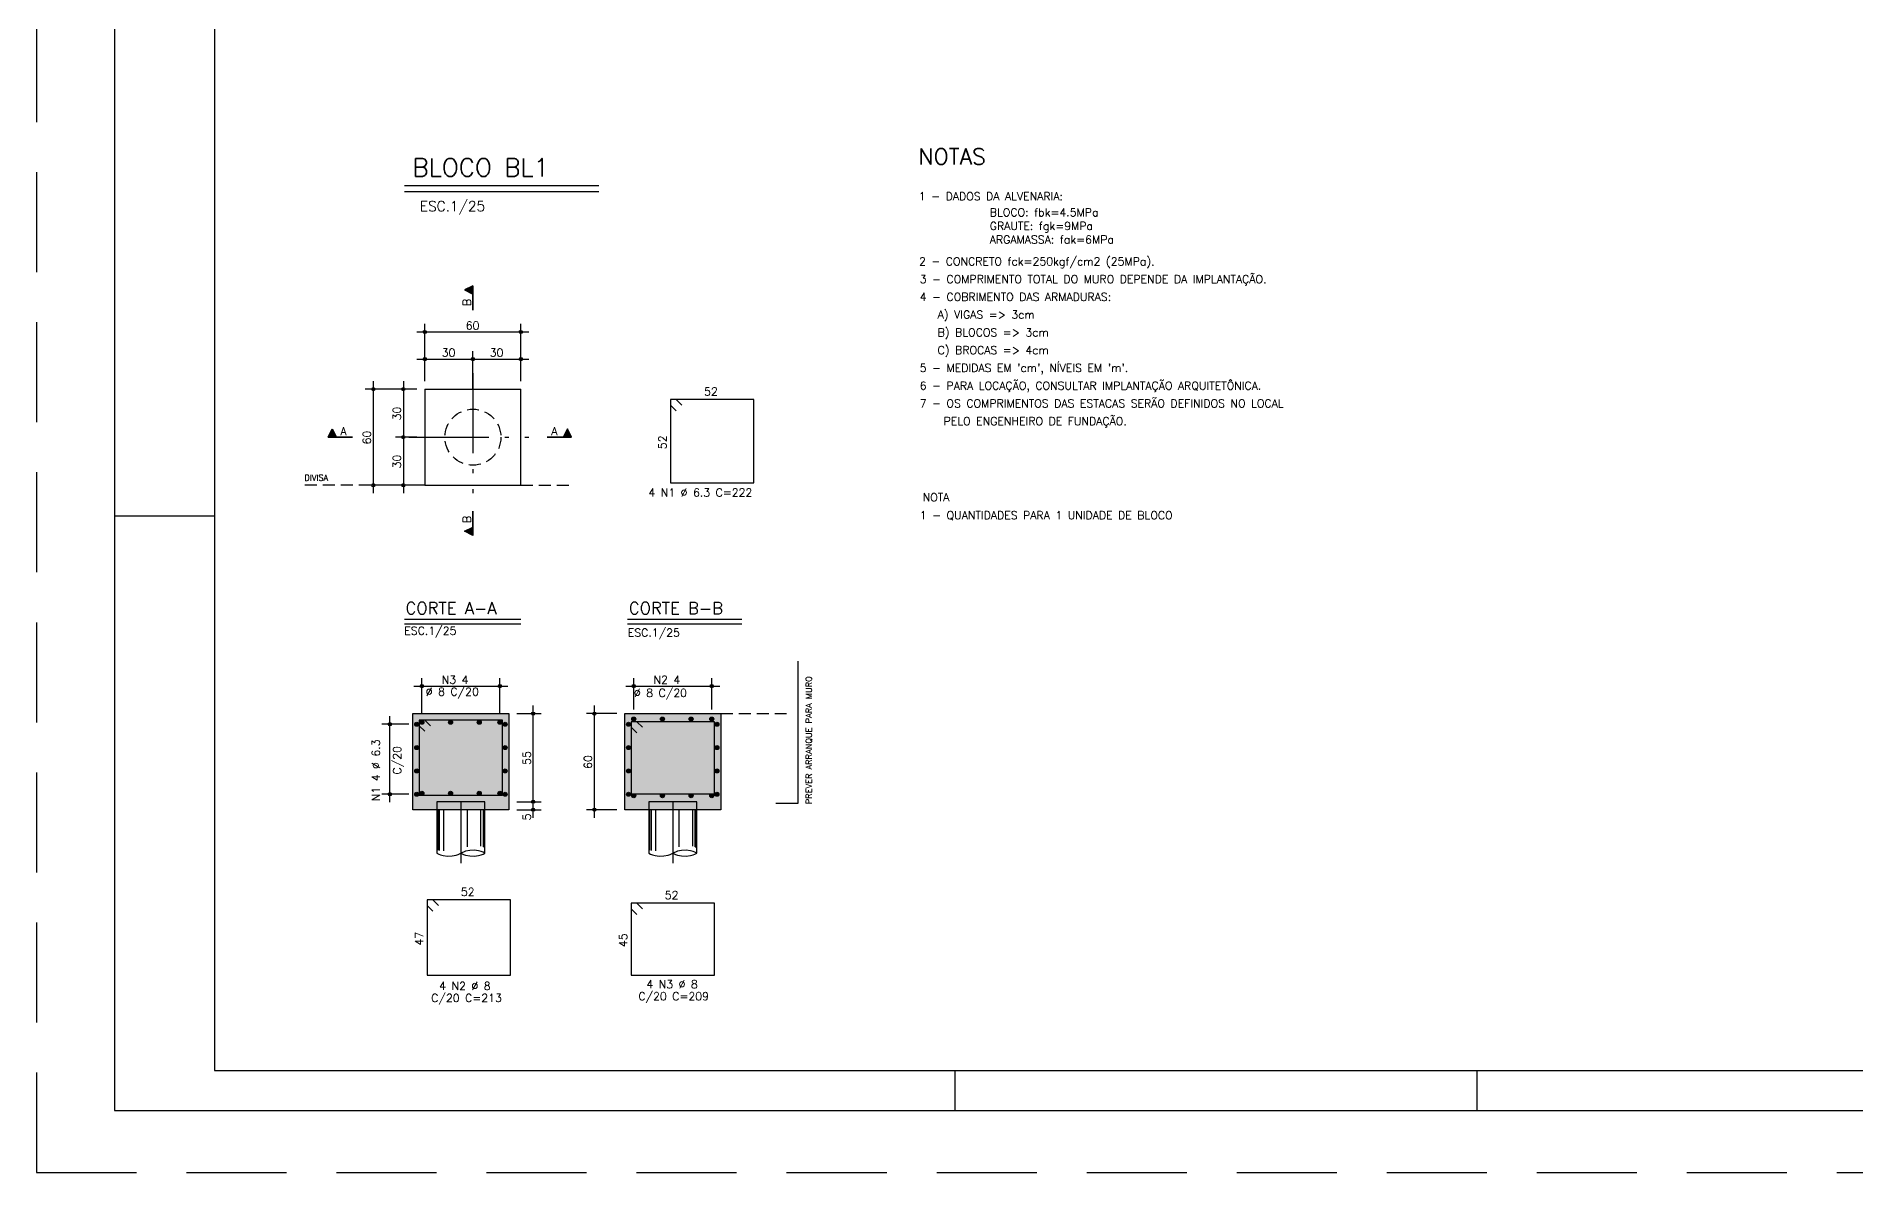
# Model space of a CAD drawing. Extents: x -1.9 to 86, y -1.2 to 61.3.
# Drawn here: x -1.95 to 43.52, y -1.19 to 27.2 of the extents above; entities that cross this region are included whole.
import ezdxf

# ---------------------------------------------------------------- set-up
doc = ezdxf.new("R2010")
doc.units = 0
doc.header["$MEASUREMENT"] = 0
for name, pattern in [('ESTILO_TQS_0001', [0.45, 0.3, -0.15]), ('ESTILO_TQS_0004', [3.3, 2, -0.4, 0.05, -0.4, 0.05, -0.4]), ('HIDDEN', [0.375, 0.25, -0.125])]:
    doc.linetypes.add(name, pattern=pattern)
doc.layers.get('0').update_dxf_attribs({"linetype": 'CONTINUOUS'})
doc.layers.get('Defpoints').update_dxf_attribs({"linetype": 'CONTINUOUS'})
for name, color, linetype in [('ARQ_FOLHA', 7, 'CONTINUOUS'), ('PENA_01', 1, 'CONTINUOUS'), ('PENA_02', 2, 'CONTINUOUS'), ('PENA_03', 3, 'CONTINUOUS'), ('PENA_04', 4, 'CONTINUOUS'), ('PENA_05', 5, 'CONTINUOUS'), ('PENA_06', 6, 'CONTINUOUS'), ('PENA_10', 253, 'CONTINUOUS')]:
    doc.layers.add(name, color=color, linetype=linetype)
doc.styles.get("Standard").update_dxf_attribs({"font": 'ROMANS.SHX'})

# ---------------------------------------------------------------- blocks, each defined once
blk = doc.blocks.new('FOLHA A1 - 841 X 594')
at = {"layer": 'ARQ_FOLHA', "color": 1}
for p, q in [((-816, 148.5), (-841, 148.5)), ((-631, 10), (-631, 0)), ((-500.5, 10), (-500.5, 0))]:
    blk.add_line(p, q, dxfattribs=at)
for points in [[(-841, 0), (0, 0), (0, 594), (-841, 594)], [(-816, 10), (-10, 10), (-10, 584), (-816, 584)]]:
    blk.add_lwpolyline(points, close=True, dxfattribs=at)
at = {"layer": 'Defpoints', "color": 8, "linetype": 'HIDDEN', "ltscale": 100}
blk.add_lwpolyline([(-860.5, 609.5), (-860.5, -15.5), (19.5, -15.5), (19.5, 609.5)], close=True, dxfattribs=at)
blk = doc.blocks.new('*U23')
blk.add_blockref('FOLHA A1 - 841 X 594', (0, 0))

msp = doc.modelspace()

# ---------------------------------------------------------------- linework, layer by layer
at = {"layer": 'PENA_01', "linetype": 'Continuous'}
for p, q in [((7.246, 23.47), (12.106, 23.47)), ((7.759, 18.583), (7.759, 20.013)), ((10.159, 18.583), (10.159, 20.013)), ((7.559, 19.813), (10.359, 19.813)), ((7.559, 19.135), (9.159, 19.135)), ((7.759, 18.583), (7.759, 19.335)), ((8.759, 19.135), (10.359, 19.135)), ((8.959, 18.583), (8.959, 19.335)), ((8.959, 18.583), (8.959, 19.335)), ((10.159, 18.583), (10.159, 19.335)), ((7.559, 18.383), (6.27, 18.383)), ((6.47, 18.583), (6.47, 15.783)), ((7.559, 18.383), (7.021, 18.383)), ((7.221, 18.583), (7.221, 16.983)), ((7.221, 17.383), (7.221, 15.783)), ((7.559, 17.183), (7.021, 17.183)), ((7.559, 17.183), (7.021, 17.183)), ((7.559, 15.983), (6.27, 15.983)), ((7.559, 15.983), (7.021, 15.983)), ((7.246, 12.638), (10.161, 12.638)), ((12.827, 12.638), (15.678, 12.638)), ((7.485, 10.963), (9.835, 10.963)), ((7.685, 10.259), (7.685, 11.163)), ((9.635, 10.259), (9.635, 11.163)), ((12.779, 10.963), (15.129, 10.963)), ((12.979, 10.379), (12.979, 11.163)), ((14.929, 10.379), (14.929, 11.163)), ((10.465, 7.874), (10.465, 10.474)), ((11.995, 7.674), (11.995, 10.474)), ((7.355, 10.009), (6.686, 10.009)), ((6.886, 8.059), (6.886, 10.209)), ((10.06, 10.274), (10.665, 10.274)), ((12.554, 10.274), (11.795, 10.274)), ((7.355, 8.259), (6.686, 8.259)), ((10.465, 7.674), (10.465, 8.274)), ((10.06, 8.074), (10.665, 8.074)), ((10.06, 8.074), (10.665, 8.074)), ((10.06, 7.874), (10.665, 7.874)), ((12.554, 7.874), (11.795, 7.874))]:
    msp.add_line(p, q, dxfattribs=at)
at = {"layer": 'PENA_01', "linetype": 'ESTILO_TQS_0004'}
for p, q in [((8.959, 18.383), (8.959, 18.783)), ((8.959, 18.783), (8.959, 15.583)), ((7.359, 17.183), (10.559, 17.183))]:
    msp.add_line(p, q, dxfattribs=at)
at = {"layer": 'PENA_01', "linetype": 'ESTILO_TQS_0001'}
for p, q in [((7.759, 15.983), (4.724, 15.983)), ((10.159, 15.983), (11.47, 15.983)), ((15.154, 10.274), (16.799, 10.274))]:
    msp.add_line(p, q, dxfattribs=at)
msp.add_circle((8.959, 17.183), 0.7, dxfattribs=at)
at = {"layer": 'PENA_02', "linetype": 'Continuous'}
for centre, radius in [((7.759, 19.813), 0.04), ((7.759, 19.813), 0.02), ((10.159, 19.813), 0.04), ((10.159, 19.813), 0.02), ((7.759, 19.135), 0.04), ((7.759, 19.135), 0.02), ((8.959, 19.135), 0.04), ((8.959, 19.135), 0.04), ((8.959, 19.135), 0.02), ((8.959, 19.135), 0.02), ((10.159, 19.135), 0.04), ((10.159, 19.135), 0.02), ((6.47, 18.383), 0.04), ((6.47, 18.383), 0.02), ((7.221, 18.383), 0.04), ((7.221, 18.383), 0.02), ((7.221, 17.183), 0.04), ((7.221, 17.183), 0.04), ((7.221, 17.183), 0.02), ((7.221, 17.183), 0.02), ((6.47, 15.983), 0.04), ((6.47, 15.983), 0.02), ((7.221, 15.983), 0.04), ((7.221, 15.983), 0.02), ((7.685, 10.963), 0.0416), ((7.685, 10.963), 0.0208), ((9.635, 10.963), 0.0416), ((9.635, 10.963), 0.0208), ((12.979, 10.963), 0.0416), ((12.979, 10.963), 0.0208), ((14.929, 10.963), 0.0416), ((14.929, 10.963), 0.0208), ((6.886, 10.009), 0.0416), ((6.886, 10.009), 0.0208), ((10.465, 10.274), 0.04), ((10.465, 10.274), 0.02), ((11.995, 10.274), 0.04), ((11.995, 10.274), 0.02), ((6.886, 8.259), 0.0416), ((6.886, 8.259), 0.0208), ((10.465, 8.074), 0.04), ((10.465, 8.074), 0.04), ((10.465, 7.874), 0.04), ((10.465, 8.074), 0.02), ((10.465, 8.074), 0.02), ((10.465, 7.874), 0.02), ((11.995, 7.874), 0.04), ((11.995, 7.874), 0.02)]:
    msp.add_circle(centre, radius, dxfattribs=at)
at = {"layer": 'PENA_03', "linetype": 'Continuous'}
for p, q in [((7.246, 23.321), (12.106, 23.321)), ((7.759, 18.383), (7.759, 15.983)), ((7.759, 18.383), (10.159, 18.383)), ((7.759, 18.383), (7.759, 18.383)), ((7.759, 18.383), (7.759, 18.383)), ((7.759, 18.383), (7.759, 18.383)), ((7.759, 18.383), (7.759, 18.383)), ((8.959, 18.383), (8.959, 18.383)), ((8.959, 18.383), (8.959, 18.383)), ((10.159, 15.983), (10.159, 18.383)), ((10.159, 18.383), (10.159, 18.383)), ((10.159, 18.383), (10.159, 18.383)), ((7.759, 17.183), (7.759, 17.183)), ((7.759, 17.183), (7.759, 17.183)), ((7.759, 15.983), (10.159, 15.983)), ((7.759, 15.983), (7.759, 15.983)), ((7.759, 15.983), (7.759, 15.983)), ((7.246, 12.518), (10.161, 12.518)), ((12.827, 12.518), (15.678, 12.518)), ((7.555, 10.009), (7.555, 10.009)), ((7.685, 10.059), (7.685, 10.059)), ((9.635, 10.059), (9.635, 10.059)), ((9.86, 10.274), (9.86, 10.274)), ((12.754, 10.274), (12.754, 10.274)), ((12.979, 10.179), (12.979, 10.179)), ((14.929, 10.179), (14.929, 10.179)), ((7.555, 8.259), (7.555, 8.259)), ((9.26, 8.074), (8.06, 8.074)), ((8.06, 8.074), (8.06, 6.788)), ((9.26, 7.874), (8.06, 7.874)), ((8.088, 6.861), (8.088, 7.874)), ((8.128, 6.856), (8.128, 7.874)), ((8.233, 6.85), (8.233, 7.874)), ((8.66, 8.074), (8.66, 6.542)), ((8.823, 6.949), (8.823, 7.874)), ((9.158, 6.961), (9.158, 7.874)), ((9.223, 6.943), (9.223, 7.874)), ((9.247, 6.92), (9.247, 7.874)), ((9.26, 6.788), (9.26, 8.074)), ((9.86, 8.074), (9.86, 8.074)), ((9.86, 8.074), (9.86, 8.074)), ((9.86, 7.874), (9.86, 7.874)), ((12.754, 7.874), (12.754, 7.874)), ((14.554, 8.074), (13.354, 8.074)), ((13.354, 8.074), (13.354, 6.788)), ((14.554, 7.874), (13.354, 7.874)), ((13.382, 6.861), (13.382, 7.874)), ((13.423, 6.856), (13.423, 7.874)), ((13.527, 6.85), (13.527, 7.874)), ((13.954, 8.074), (13.954, 6.542)), ((14.117, 6.949), (14.117, 7.874)), ((14.453, 6.961), (14.453, 7.874)), ((14.517, 6.943), (14.517, 7.874)), ((14.541, 6.92), (14.541, 7.874)), ((14.554, 6.788), (14.554, 8.074))]:
    msp.add_line(p, q, dxfattribs=at)
for points in [[(7.46, 10.274), (9.86, 10.274), (9.86, 7.874), (7.46, 7.874), (7.46, 10.274)], [(12.754, 10.274), (15.154, 10.274), (15.154, 7.874), (12.754, 7.874), (12.754, 10.274)], [(9.26, 6.788), (9.213, 6.81), (9.167, 6.827), (9.103, 6.845), (8.996, 6.86), (8.879, 6.856), (8.776, 6.834), (8.726, 6.817), (8.66, 6.788)], [(14.554, 6.788), (14.507, 6.81), (14.461, 6.827), (14.397, 6.845), (14.291, 6.86), (14.173, 6.856), (14.07, 6.834), (14.021, 6.817), (13.954, 6.788)], [(8.06, 6.788), (8.107, 6.765), (8.153, 6.748), (8.217, 6.73), (8.323, 6.715), (8.441, 6.719), (8.543, 6.741), (8.593, 6.758), (8.66, 6.788)], [(8.66, 6.788), (8.726, 6.758), (8.776, 6.741), (8.879, 6.719), (8.996, 6.715), (9.103, 6.73), (9.167, 6.748), (9.213, 6.765), (9.26, 6.788)], [(13.354, 6.788), (13.401, 6.765), (13.447, 6.748), (13.511, 6.73), (13.618, 6.715), (13.735, 6.719), (13.838, 6.741), (13.887, 6.758), (13.954, 6.788)], [(13.954, 6.788), (14.021, 6.758), (14.07, 6.741), (14.173, 6.719), (14.291, 6.715), (14.397, 6.73), (14.461, 6.748), (14.507, 6.765), (14.554, 6.788)]]:
    msp.add_lwpolyline(points, dxfattribs=at)
for centre in [(7.555, 10.009), (7.685, 10.059), (8.401, 10.059), (9.118, 10.059), (9.635, 10.059), (9.765, 10.009), (12.849, 10.009), (12.979, 10.139), (13.696, 10.139), (14.412, 10.139), (14.929, 10.139), (15.059, 10.009), (7.555, 9.425), (9.765, 9.425), (12.849, 9.425), (15.059, 9.425), (7.555, 8.842), (9.765, 8.842), (12.849, 8.842), (15.059, 8.842), (7.555, 8.259), (7.685, 8.284), (8.401, 8.284), (9.118, 8.284), (9.635, 8.284), (9.765, 8.259), (12.849, 8.259), (12.979, 8.224), (13.696, 8.224), (14.412, 8.224), (14.929, 8.224), (15.059, 8.259)]:
    msp.add_circle(centre, 0.05, dxfattribs=at)
for points in [[(7.605, 10.009), (7.53, 10.052), (7.508, 10.026)], [(7.605, 10.009), (7.508, 10.026), (7.508, 9.991)], [(7.605, 10.009), (7.508, 9.991), (7.53, 9.965)], [(7.605, 10.009), (7.563, 10.058), (7.53, 10.052)], [(7.605, 10.009), (7.53, 9.965), (7.563, 9.959)], [(7.605, 10.009), (7.593, 10.041), (7.563, 10.058)], [(7.605, 10.009), (7.563, 9.959), (7.593, 9.976)], [(7.605, 10.009), (7.593, 9.976), (7.605, 10.009)], [(7.735, 10.059), (7.66, 10.102), (7.638, 10.076)], [(7.735, 10.059), (7.638, 10.076), (7.638, 10.041)], [(7.735, 10.059), (7.638, 10.041), (7.66, 10.015)], [(7.735, 10.059), (7.693, 10.108), (7.66, 10.102)], [(7.735, 10.059), (7.66, 10.015), (7.693, 10.009)], [(7.735, 10.059), (7.723, 10.091), (7.693, 10.108)], [(7.735, 10.059), (7.693, 10.009), (7.723, 10.026)], [(7.735, 10.059), (7.723, 10.026), (7.735, 10.059)], [(8.451, 10.059), (8.376, 10.102), (8.354, 10.076)], [(8.451, 10.059), (8.354, 10.076), (8.354, 10.041)], [(8.451, 10.059), (8.354, 10.041), (8.376, 10.015)], [(8.451, 10.059), (8.41, 10.108), (8.376, 10.102)], [(8.451, 10.059), (8.376, 10.015), (8.41, 10.009)], [(8.451, 10.059), (8.44, 10.091), (8.41, 10.108)], [(8.451, 10.059), (8.41, 10.009), (8.44, 10.026)], [(8.451, 10.059), (8.44, 10.026), (8.451, 10.059)], [(9.168, 10.059), (9.093, 10.102), (9.071, 10.076)], [(9.168, 10.059), (9.071, 10.076), (9.071, 10.041)], [(9.168, 10.059), (9.071, 10.041), (9.093, 10.015)], [(9.168, 10.059), (9.127, 10.108), (9.093, 10.102)], [(9.168, 10.059), (9.093, 10.015), (9.127, 10.009)], [(9.168, 10.059), (9.156, 10.091), (9.127, 10.108)], [(9.168, 10.059), (9.127, 10.009), (9.156, 10.026)], [(9.168, 10.059), (9.156, 10.026), (9.168, 10.059)], [(9.685, 10.059), (9.61, 10.102), (9.588, 10.076)], [(9.685, 10.059), (9.588, 10.076), (9.588, 10.041)], [(9.685, 10.059), (9.588, 10.041), (9.61, 10.015)], [(9.685, 10.059), (9.643, 10.108), (9.61, 10.102)], [(9.685, 10.059), (9.61, 10.015), (9.643, 10.009)], [(9.685, 10.059), (9.673, 10.091), (9.643, 10.108)], [(9.685, 10.059), (9.643, 10.009), (9.673, 10.026)], [(9.685, 10.059), (9.673, 10.026), (9.685, 10.059)], [(9.815, 10.009), (9.74, 10.052), (9.718, 10.026)], [(9.815, 10.009), (9.718, 10.026), (9.718, 9.991)], [(9.815, 10.009), (9.718, 9.991), (9.74, 9.965)], [(9.815, 10.009), (9.773, 10.058), (9.74, 10.052)], [(9.815, 10.009), (9.74, 9.965), (9.773, 9.959)], [(9.815, 10.009), (9.803, 10.041), (9.773, 10.058)], [(9.815, 10.009), (9.773, 9.959), (9.803, 9.976)], [(9.815, 10.009), (9.803, 9.976), (9.815, 10.009)], [(12.899, 10.009), (12.824, 10.052), (12.802, 10.026)], [(12.899, 10.009), (12.802, 10.026), (12.802, 9.991)], [(12.899, 10.009), (12.802, 9.991), (12.824, 9.965)], [(12.899, 10.009), (12.858, 10.058), (12.824, 10.052)], [(12.899, 10.009), (12.824, 9.965), (12.858, 9.959)], [(12.899, 10.009), (12.887, 10.041), (12.858, 10.058)], [(12.899, 10.009), (12.858, 9.959), (12.887, 9.976)], [(12.899, 10.009), (12.887, 9.976), (12.899, 10.009)], [(13.029, 10.139), (12.954, 10.182), (12.932, 10.156)], [(13.029, 10.139), (12.932, 10.156), (12.932, 10.121)], [(13.029, 10.139), (12.932, 10.121), (12.954, 10.095)], [(13.029, 10.139), (12.988, 10.188), (12.954, 10.182)], [(13.029, 10.139), (12.954, 10.095), (12.988, 10.089)], [(13.029, 10.139), (13.017, 10.171), (12.988, 10.188)], [(13.029, 10.139), (12.988, 10.089), (13.017, 10.106)], [(13.029, 10.139), (13.017, 10.106), (13.029, 10.139)], [(13.746, 10.139), (13.671, 10.182), (13.649, 10.156)], [(13.746, 10.139), (13.649, 10.156), (13.649, 10.121)], [(13.746, 10.139), (13.649, 10.121), (13.671, 10.095)], [(13.746, 10.139), (13.704, 10.188), (13.671, 10.182)], [(13.746, 10.139), (13.671, 10.095), (13.704, 10.089)], [(13.746, 10.139), (13.734, 10.171), (13.704, 10.188)], [(13.746, 10.139), (13.704, 10.089), (13.734, 10.106)], [(13.746, 10.139), (13.734, 10.106), (13.746, 10.139)], [(14.462, 10.139), (14.387, 10.182), (14.365, 10.156)], [(14.462, 10.139), (14.365, 10.156), (14.365, 10.121)], [(14.462, 10.139), (14.365, 10.121), (14.387, 10.095)], [(14.462, 10.139), (14.421, 10.188), (14.387, 10.182)], [(14.462, 10.139), (14.387, 10.095), (14.421, 10.089)], [(14.462, 10.139), (14.451, 10.171), (14.421, 10.188)], [(14.462, 10.139), (14.421, 10.089), (14.451, 10.106)], [(14.462, 10.139), (14.451, 10.106), (14.462, 10.139)], [(14.979, 10.139), (14.904, 10.182), (14.882, 10.156)], [(14.979, 10.139), (14.882, 10.156), (14.882, 10.121)], [(14.979, 10.139), (14.882, 10.121), (14.904, 10.095)], [(14.979, 10.139), (14.938, 10.188), (14.904, 10.182)], [(14.979, 10.139), (14.904, 10.095), (14.938, 10.089)], [(14.979, 10.139), (14.967, 10.171), (14.938, 10.188)], [(14.979, 10.139), (14.938, 10.089), (14.967, 10.106)], [(14.979, 10.139), (14.967, 10.106), (14.979, 10.139)], [(15.109, 10.009), (15.034, 10.052), (15.012, 10.026)], [(15.109, 10.009), (15.012, 10.026), (15.012, 9.991)], [(15.109, 10.009), (15.012, 9.991), (15.034, 9.965)], [(15.109, 10.009), (15.068, 10.058), (15.034, 10.052)], [(15.109, 10.009), (15.034, 9.965), (15.068, 9.959)], [(15.109, 10.009), (15.097, 10.041), (15.068, 10.058)], [(15.109, 10.009), (15.068, 9.959), (15.097, 9.976)], [(15.109, 10.009), (15.097, 9.976), (15.109, 10.009)], [(7.605, 9.425), (7.53, 9.469), (7.508, 9.442)], [(7.605, 9.425), (7.508, 9.442), (7.508, 9.408)], [(7.605, 9.425), (7.508, 9.408), (7.53, 9.382)], [(7.605, 9.425), (7.563, 9.475), (7.53, 9.469)], [(7.605, 9.425), (7.53, 9.382), (7.563, 9.376)], [(7.605, 9.425), (7.593, 9.457), (7.563, 9.475)], [(7.605, 9.425), (7.563, 9.376), (7.593, 9.393)], [(7.605, 9.425), (7.593, 9.393), (7.605, 9.425)], [(9.815, 9.425), (9.74, 9.469), (9.718, 9.442)], [(9.815, 9.425), (9.718, 9.442), (9.718, 9.408)], [(9.815, 9.425), (9.718, 9.408), (9.74, 9.382)], [(9.815, 9.425), (9.773, 9.475), (9.74, 9.469)], [(9.815, 9.425), (9.74, 9.382), (9.773, 9.376)], [(9.815, 9.425), (9.803, 9.457), (9.773, 9.475)], [(9.815, 9.425), (9.773, 9.376), (9.803, 9.393)], [(9.815, 9.425), (9.803, 9.393), (9.815, 9.425)], [(12.899, 9.425), (12.824, 9.469), (12.802, 9.442)], [(12.899, 9.425), (12.802, 9.442), (12.802, 9.408)], [(12.899, 9.425), (12.802, 9.408), (12.824, 9.382)], [(12.899, 9.425), (12.858, 9.475), (12.824, 9.469)], [(12.899, 9.425), (12.824, 9.382), (12.858, 9.376)], [(12.899, 9.425), (12.887, 9.457), (12.858, 9.475)], [(12.899, 9.425), (12.858, 9.376), (12.887, 9.393)], [(12.899, 9.425), (12.887, 9.393), (12.899, 9.425)], [(15.109, 9.425), (15.034, 9.469), (15.012, 9.442)], [(15.109, 9.425), (15.012, 9.442), (15.012, 9.408)], [(15.109, 9.425), (15.012, 9.408), (15.034, 9.382)], [(15.109, 9.425), (15.068, 9.475), (15.034, 9.469)], [(15.109, 9.425), (15.034, 9.382), (15.068, 9.376)], [(15.109, 9.425), (15.097, 9.457), (15.068, 9.475)], [(15.109, 9.425), (15.068, 9.376), (15.097, 9.393)], [(15.109, 9.425), (15.097, 9.393), (15.109, 9.425)], [(7.605, 8.842), (7.53, 8.885), (7.508, 8.859)], [(7.605, 8.842), (7.508, 8.859), (7.508, 8.825)], [(7.605, 8.842), (7.508, 8.825), (7.53, 8.799)], [(7.605, 8.842), (7.563, 8.891), (7.53, 8.885)], [(7.605, 8.842), (7.53, 8.799), (7.563, 8.793)], [(7.605, 8.842), (7.593, 8.874), (7.563, 8.891)], [(7.605, 8.842), (7.563, 8.793), (7.593, 8.81)], [(7.605, 8.842), (7.593, 8.81), (7.605, 8.842)], [(9.815, 8.842), (9.74, 8.885), (9.718, 8.859)], [(9.815, 8.842), (9.718, 8.859), (9.718, 8.825)], [(9.815, 8.842), (9.718, 8.825), (9.74, 8.799)], [(9.815, 8.842), (9.773, 8.891), (9.74, 8.885)], [(9.815, 8.842), (9.74, 8.799), (9.773, 8.793)], [(9.815, 8.842), (9.803, 8.874), (9.773, 8.891)], [(9.815, 8.842), (9.773, 8.793), (9.803, 8.81)], [(9.815, 8.842), (9.803, 8.81), (9.815, 8.842)], [(12.899, 8.842), (12.824, 8.885), (12.802, 8.859)], [(12.899, 8.842), (12.802, 8.859), (12.802, 8.825)], [(12.899, 8.842), (12.802, 8.825), (12.824, 8.799)], [(12.899, 8.842), (12.858, 8.891), (12.824, 8.885)], [(12.899, 8.842), (12.824, 8.799), (12.858, 8.793)], [(12.899, 8.842), (12.887, 8.874), (12.858, 8.891)], [(12.899, 8.842), (12.858, 8.793), (12.887, 8.81)], [(12.899, 8.842), (12.887, 8.81), (12.899, 8.842)], [(15.109, 8.842), (15.034, 8.885), (15.012, 8.859)], [(15.109, 8.842), (15.012, 8.859), (15.012, 8.825)], [(15.109, 8.842), (15.012, 8.825), (15.034, 8.799)], [(15.109, 8.842), (15.068, 8.891), (15.034, 8.885)], [(15.109, 8.842), (15.034, 8.799), (15.068, 8.793)], [(15.109, 8.842), (15.097, 8.874), (15.068, 8.891)], [(15.109, 8.842), (15.068, 8.793), (15.097, 8.81)], [(15.109, 8.842), (15.097, 8.81), (15.109, 8.842)], [(7.605, 8.259), (7.53, 8.302), (7.508, 8.276)], [(7.605, 8.259), (7.508, 8.276), (7.508, 8.241)], [(7.605, 8.259), (7.508, 8.241), (7.53, 8.215)], [(7.605, 8.259), (7.563, 8.308), (7.53, 8.302)], [(7.605, 8.259), (7.53, 8.215), (7.563, 8.209)], [(7.605, 8.259), (7.593, 8.291), (7.563, 8.308)], [(7.605, 8.259), (7.563, 8.209), (7.593, 8.226)], [(7.605, 8.259), (7.593, 8.226), (7.605, 8.259)], [(7.735, 8.284), (7.66, 8.327), (7.638, 8.301)], [(7.735, 8.284), (7.638, 8.301), (7.638, 8.266)], [(7.735, 8.284), (7.638, 8.266), (7.66, 8.24)], [(7.735, 8.284), (7.693, 8.333), (7.66, 8.327)], [(7.735, 8.284), (7.66, 8.24), (7.693, 8.234)], [(7.735, 8.284), (7.723, 8.316), (7.693, 8.333)], [(7.735, 8.284), (7.693, 8.234), (7.723, 8.251)], [(7.735, 8.284), (7.723, 8.251), (7.735, 8.284)], [(8.451, 8.284), (8.376, 8.327), (8.354, 8.301)], [(8.451, 8.284), (8.354, 8.301), (8.354, 8.266)], [(8.451, 8.284), (8.354, 8.266), (8.376, 8.24)], [(8.451, 8.284), (8.41, 8.333), (8.376, 8.327)], [(8.451, 8.284), (8.376, 8.24), (8.41, 8.234)], [(8.451, 8.284), (8.44, 8.316), (8.41, 8.333)], [(8.451, 8.284), (8.41, 8.234), (8.44, 8.251)], [(8.451, 8.284), (8.44, 8.251), (8.451, 8.284)], [(9.168, 8.284), (9.093, 8.327), (9.071, 8.301)], [(9.168, 8.284), (9.071, 8.301), (9.071, 8.266)], [(9.168, 8.284), (9.071, 8.266), (9.093, 8.24)], [(9.168, 8.284), (9.127, 8.333), (9.093, 8.327)], [(9.168, 8.284), (9.093, 8.24), (9.127, 8.234)], [(9.168, 8.284), (9.156, 8.316), (9.127, 8.333)], [(9.168, 8.284), (9.127, 8.234), (9.156, 8.251)], [(9.168, 8.284), (9.156, 8.251), (9.168, 8.284)], [(9.685, 8.284), (9.61, 8.327), (9.588, 8.301)], [(9.685, 8.284), (9.588, 8.301), (9.588, 8.266)], [(9.685, 8.284), (9.588, 8.266), (9.61, 8.24)], [(9.685, 8.284), (9.643, 8.333), (9.61, 8.327)], [(9.685, 8.284), (9.61, 8.24), (9.643, 8.234)], [(9.685, 8.284), (9.673, 8.316), (9.643, 8.333)], [(9.685, 8.284), (9.643, 8.234), (9.673, 8.251)], [(9.685, 8.284), (9.673, 8.251), (9.685, 8.284)], [(9.815, 8.259), (9.74, 8.302), (9.718, 8.276)], [(9.815, 8.259), (9.718, 8.276), (9.718, 8.241)], [(9.815, 8.259), (9.718, 8.241), (9.74, 8.215)], [(9.815, 8.259), (9.773, 8.308), (9.74, 8.302)], [(9.815, 8.259), (9.74, 8.215), (9.773, 8.209)], [(9.815, 8.259), (9.803, 8.291), (9.773, 8.308)], [(9.815, 8.259), (9.773, 8.209), (9.803, 8.226)], [(9.815, 8.259), (9.803, 8.226), (9.815, 8.259)], [(12.899, 8.259), (12.824, 8.302), (12.802, 8.276)], [(12.899, 8.259), (12.802, 8.276), (12.802, 8.241)], [(12.899, 8.259), (12.802, 8.241), (12.824, 8.215)], [(12.899, 8.259), (12.858, 8.308), (12.824, 8.302)], [(12.899, 8.259), (12.824, 8.215), (12.858, 8.209)], [(12.899, 8.259), (12.887, 8.291), (12.858, 8.308)], [(12.899, 8.259), (12.858, 8.209), (12.887, 8.226)], [(12.899, 8.259), (12.887, 8.226), (12.899, 8.259)], [(13.029, 8.224), (12.954, 8.267), (12.932, 8.241)], [(13.029, 8.224), (12.932, 8.241), (12.932, 8.206)], [(13.029, 8.224), (12.932, 8.206), (12.954, 8.18)], [(13.029, 8.224), (12.988, 8.273), (12.954, 8.267)], [(13.029, 8.224), (12.954, 8.18), (12.988, 8.174)], [(13.029, 8.224), (13.017, 8.256), (12.988, 8.273)], [(13.029, 8.224), (12.988, 8.174), (13.017, 8.191)], [(13.029, 8.224), (13.017, 8.191), (13.029, 8.224)], [(13.746, 8.224), (13.671, 8.267), (13.649, 8.241)], [(13.746, 8.224), (13.649, 8.241), (13.649, 8.206)], [(13.746, 8.224), (13.649, 8.206), (13.671, 8.18)], [(13.746, 8.224), (13.704, 8.273), (13.671, 8.267)], [(13.746, 8.224), (13.671, 8.18), (13.704, 8.174)], [(13.746, 8.224), (13.734, 8.256), (13.704, 8.273)], [(13.746, 8.224), (13.704, 8.174), (13.734, 8.191)], [(13.746, 8.224), (13.734, 8.191), (13.746, 8.224)], [(14.462, 8.224), (14.387, 8.267), (14.365, 8.241)], [(14.462, 8.224), (14.365, 8.241), (14.365, 8.206)], [(14.462, 8.224), (14.365, 8.206), (14.387, 8.18)], [(14.462, 8.224), (14.421, 8.273), (14.387, 8.267)], [(14.462, 8.224), (14.387, 8.18), (14.421, 8.174)], [(14.462, 8.224), (14.451, 8.256), (14.421, 8.273)], [(14.462, 8.224), (14.421, 8.174), (14.451, 8.191)], [(14.462, 8.224), (14.451, 8.191), (14.462, 8.224)], [(14.979, 8.224), (14.904, 8.267), (14.882, 8.241)], [(14.979, 8.224), (14.882, 8.241), (14.882, 8.206)], [(14.979, 8.224), (14.882, 8.206), (14.904, 8.18)], [(14.979, 8.224), (14.938, 8.273), (14.904, 8.267)], [(14.979, 8.224), (14.904, 8.18), (14.938, 8.174)], [(14.979, 8.224), (14.967, 8.256), (14.938, 8.273)], [(14.979, 8.224), (14.938, 8.174), (14.967, 8.191)], [(14.979, 8.224), (14.967, 8.191), (14.979, 8.224)], [(15.109, 8.259), (15.034, 8.302), (15.012, 8.276)], [(15.109, 8.259), (15.012, 8.276), (15.012, 8.241)], [(15.109, 8.259), (15.012, 8.241), (15.034, 8.215)], [(15.109, 8.259), (15.068, 8.308), (15.034, 8.302)], [(15.109, 8.259), (15.034, 8.215), (15.068, 8.209)], [(15.109, 8.259), (15.097, 8.291), (15.068, 8.308)], [(15.109, 8.259), (15.068, 8.209), (15.097, 8.226)], [(15.109, 8.259), (15.097, 8.226), (15.109, 8.259)]]:
    msp.add_solid(points, dxfattribs=at)
at = {"layer": 'PENA_04', "linetype": 'Continuous'}
for p, q in [((8.959, 20.967), (8.752, 20.863)), ((8.959, 20.965), (8.754, 20.863)), ((8.864, 20.919), (8.864, 20.807)), ((8.88, 20.927), (8.88, 20.799)), ((8.896, 20.935), (8.896, 20.791)), ((8.912, 20.943), (8.912, 20.783)), ((8.928, 20.951), (8.928, 20.775)), ((8.944, 20.959), (8.944, 20.767)), ((8.959, 20.359), (8.959, 20.967)), ((8.959, 20.965), (8.959, 20.359)), ((8.752, 20.863), (8.959, 20.76)), ((8.754, 20.863), (8.959, 20.761)), ((8.768, 20.871), (8.768, 20.854)), ((8.784, 20.879), (8.784, 20.847)), ((8.8, 20.887), (8.8, 20.839)), ((8.816, 20.895), (8.816, 20.831)), ((8.832, 20.903), (8.832, 20.823)), ((8.848, 20.911), (8.848, 20.815)), ((5.34, 17.183), (5.444, 17.39)), ((5.341, 17.184), (5.444, 17.388)), ((5.388, 17.279), (5.499, 17.279)), ((5.396, 17.294), (5.491, 17.294)), ((5.404, 17.31), (5.484, 17.31)), ((5.412, 17.326), (5.476, 17.326)), ((5.42, 17.342), (5.468, 17.342)), ((5.428, 17.358), (5.46, 17.358)), ((5.436, 17.374), (5.453, 17.374)), ((5.444, 17.39), (5.547, 17.184)), ((5.444, 17.388), (5.546, 17.184)), ((11.322, 17.39), (11.219, 17.184)), ((11.322, 17.388), (11.22, 17.184)), ((11.378, 17.279), (11.266, 17.279)), ((11.37, 17.294), (11.274, 17.294)), ((11.362, 17.31), (11.282, 17.31)), ((11.354, 17.326), (11.29, 17.326)), ((11.346, 17.342), (11.298, 17.342)), ((11.338, 17.358), (11.306, 17.358)), ((11.33, 17.374), (11.312, 17.374)), ((11.426, 17.183), (11.322, 17.39)), ((11.424, 17.184), (11.322, 17.388)), ((5.948, 17.183), (5.34, 17.183)), ((5.341, 17.184), (5.948, 17.184)), ((5.348, 17.199), (5.539, 17.199)), ((5.356, 17.215), (5.531, 17.215)), ((5.364, 17.231), (5.523, 17.231)), ((5.372, 17.247), (5.515, 17.247)), ((5.38, 17.263), (5.507, 17.263)), ((11.424, 17.184), (10.818, 17.184)), ((10.818, 17.183), (11.426, 17.183)), ((11.418, 17.199), (11.226, 17.199)), ((11.41, 17.215), (11.234, 17.215)), ((11.402, 17.231), (11.242, 17.231)), ((11.394, 17.247), (11.25, 17.247)), ((11.386, 17.263), (11.258, 17.263)), ((8.959, 15.337), (8.959, 14.729)), ((8.959, 14.731), (8.959, 15.337)), ((8.752, 14.833), (8.959, 14.936)), ((8.959, 14.729), (8.752, 14.833)), ((8.754, 14.833), (8.959, 14.935)), ((8.959, 14.731), (8.754, 14.833)), ((8.768, 14.825), (8.768, 14.843)), ((8.784, 14.817), (8.784, 14.849)), ((8.8, 14.809), (8.8, 14.857)), ((8.816, 14.801), (8.816, 14.865)), ((8.832, 14.793), (8.832, 14.873)), ((8.848, 14.785), (8.848, 14.881)), ((8.864, 14.777), (8.864, 14.889)), ((8.88, 14.769), (8.88, 14.897)), ((8.896, 14.761), (8.896, 14.905)), ((8.912, 14.753), (8.912, 14.913)), ((8.928, 14.745), (8.928, 14.921)), ((8.944, 14.737), (8.944, 14.929))]:
    msp.add_line(p, q, dxfattribs=at)
at = {"layer": 'PENA_05', "linetype": 'Continuous'}
for p, q in [((14.037, 18.123), (13.897, 18.123)), ((13.897, 18.123), (13.897, 16.043)), ((15.977, 18.123), (13.897, 18.123)), ((13.897, 18.123), (13.897, 17.983)), ((13.897, 17.983), (14.037, 17.843)), ((14.177, 17.983), (14.037, 18.123)), ((15.977, 16.043), (15.977, 18.123)), ((13.897, 16.043), (15.977, 16.043)), ((7.76, 10.114), (7.62, 10.114)), ((7.62, 10.114), (7.62, 8.234)), ((9.7, 10.114), (7.62, 10.114)), ((7.62, 10.114), (7.62, 9.974)), ((7.9, 9.974), (7.76, 10.114)), ((9.7, 8.234), (9.7, 10.114)), ((13.054, 10.074), (12.914, 10.074)), ((12.914, 10.074), (12.914, 8.274)), ((14.994, 10.074), (12.914, 10.074)), ((12.914, 10.074), (12.914, 9.934)), ((13.194, 9.934), (13.054, 10.074)), ((14.994, 8.274), (14.994, 10.074)), ((7.62, 9.974), (7.76, 9.834)), ((12.914, 9.934), (13.054, 9.794)), ((7.62, 8.234), (9.7, 8.234)), ((12.914, 8.274), (14.994, 8.274)), ((7.96, 5.619), (7.82, 5.619)), ((7.82, 5.619), (7.82, 3.739)), ((9.9, 5.619), (7.82, 5.619)), ((7.82, 5.619), (7.82, 5.479)), ((7.82, 5.479), (7.96, 5.339)), ((8.1, 5.479), (7.96, 5.619)), ((9.9, 3.739), (9.9, 5.619)), ((13.054, 5.539), (12.914, 5.539)), ((12.914, 5.539), (12.914, 3.739)), ((14.994, 5.539), (12.914, 5.539)), ((12.914, 5.539), (12.914, 5.399)), ((13.194, 5.399), (13.054, 5.539)), ((14.994, 3.739), (14.994, 5.539)), ((12.914, 5.399), (13.054, 5.259)), ((7.82, 3.739), (9.9, 3.739)), ((12.914, 3.739), (14.994, 3.739))]:
    msp.add_line(p, q, dxfattribs=at)
msp.add_lwpolyline([(16.534, 8.034), (17.088, 8.034), (17.088, 11.584)], dxfattribs=at)
at = {"layer": 'PENA_10', "linetype": 'Continuous'}
for points in [[(7.46, 7.874), (9.86, 7.874), (9.86, 10.274)], [(7.46, 7.874), (9.86, 10.274), (7.46, 10.274)], [(7.46, 7.874), (7.46, 10.274), (7.46, 7.874)], [(12.754, 7.874), (15.154, 7.874), (15.154, 10.274)], [(12.754, 7.874), (15.154, 10.274), (12.754, 10.274)], [(12.754, 7.874), (12.754, 10.274), (12.754, 7.874)]]:
    msp.add_solid(points, dxfattribs=at)

# ---------------------------------------------------------------- block references
at = {"xscale": 0.09999999999999938, "yscale": 0.09999999999999938, "zscale": 0.09999999999999938}
msp.add_blockref('*U23', (84.1, 0.356), dxfattribs=at)

# ---------------------------------------------------------------- texts
at = {"layer": 'PENA_03', "linetype": 'Continuous'}
for s, height, p in [('1 - DADOS DA ALVENARIA:', 0.2, (20.105, 23.102)), ('ESC.1/25', 0.25, (7.635, 22.831)), ('BLOCO: fbk=4.5MPa', 0.2, (21.877, 22.701)), ('GRAUTE: fgk=9MPa', 0.2, (21.877, 22.361)), ('ARGAMASSA: fak=6MPa', 0.2, (21.877, 22.021)), ('2 - CONCRETO fck=250kgf/cm2 (25MPa).', 0.2, (20.108, 21.476)), ('3 - COMPRIMENTO TOTAL DO MURO DEPENDE DA IMPLANTAÇÃO.', 0.2, (20.126, 21.032)), ('4 - COBRIMENTO DAS ARMADURAS:', 0.2, (20.126, 20.589)), ('60', 0.2, (8.779, 19.873)), ('   A) VIGAS => 3cm', 0.2, (20.126, 20.145)), ('   B) BLOCOS => 3cm', 0.2, (20.126, 19.701)), ('30', 0.2, (8.179, 19.195)), ('30', 0.2, (9.379, 19.195)), ('   C) BROCAS => 4cm', 0.2, (20.126, 19.258)), ("5 - MEDIDAS EM 'cm', NÍVEIS EM 'm'.", 0.2, (20.126, 18.814)), ('52', 0.2, (14.737, 18.223)), ('6 - PARA LOCAÇÃO, CONSULTAR IMPLANTAÇÃO ARQUITETÔNICA.', 0.2, (20.126, 18.37)), ('7 - OS COMPRIMENTOS DAS ESTACAS SERÃO DEFINIDOS NO LOCAL', 0.2, (20.126, 17.927)), ('    PELO ENGENHEIRO DE FUNDAÇÃO.', 0.2, (20.126, 17.483)), ('DIVISA', 0.15, (4.746, 16.096)), ('4 N1 %%c 6.3 C=222', 0.2, (13.345, 15.699)), ('NOTA', 0.2, (20.199, 15.581)), ('1 - QUANTIDADES PARA 1 UNIDADE DE BLOCO', 0.2, (20.129, 15.132)), ('ESC.1/25', 0.2, (7.244, 12.246)), ('ESC.1/25', 0.2, (12.83, 12.199)), ('%%c 8 C/20', 0.2, (7.78, 10.723)), ('N3 4', 0.2, (8.18, 11.023)), ('%%c 8 C/20', 0.2, (12.982, 10.693)), ('N2 4', 0.2, (13.474, 11.023)), ('52', 0.2, (8.66, 5.719)), ('52', 0.2, (13.754, 5.639)), ('C/20 C=213', 0.2, (7.917, 3.069)), ('4 N2 %%c 8', 0.2, (8.117, 3.369)), ('C/20 C=209', 0.2, (13.093, 3.112)), ('4 N3 %%c 8', 0.2, (13.293, 3.412))]:
    msp.add_text(s, height=height, dxfattribs=at).set_placement(p)
for s, height, p in [('30', 0.2, (7.161, 17.603)), ('60', 0.2, (6.41, 17.003)), ('52', 0.2, (13.797, 16.883)), ('30', 0.2, (7.161, 16.403)), ('PREVER ARRANQUE PARA MURO', 0.15, (17.427, 8.013)), ('N1 4 %%c 6.3', 0.2, (6.633, 8.086)), ('C/20', 0.2, (7.164, 8.754)), ('55', 0.2, (10.405, 8.994)), ('60', 0.2, (11.935, 8.894)), ('5', 0.2, (10.405, 7.607)), ('47', 0.2, (7.72, 4.479)), ('45', 0.2, (12.814, 4.439))]:
    msp.add_text(s, height=height, rotation=90, dxfattribs=at).set_placement(p)
at = {"layer": 'PENA_04', "linetype": 'Continuous'}
for p in [(8.909, 20.459), (8.909, 15.037)]:
    msp.add_text('B', height=0.2, rotation=90, dxfattribs=at).set_placement(p)
for p in [(5.648, 17.233), (10.918, 17.233)]:
    msp.add_text('A', height=0.2, dxfattribs=at).set_placement(p)
at = {"layer": 'PENA_05', "linetype": 'Continuous'}
for s, height, p in [('NOTAS', 0.4, (20.096, 23.997)), ('CORTE A-A', 0.3, (7.276, 12.76)), ('CORTE B-B', 0.3, (12.857, 12.76))]:
    msp.add_text(s, height=height, dxfattribs=at).set_placement(p)
at = {"layer": 'PENA_06', "linetype": 'Continuous'}
msp.add_text('BLOCO BL1', height=0.45, dxfattribs=at).set_placement((7.449, 23.698))

doc.saveas('drawing.dxf')
